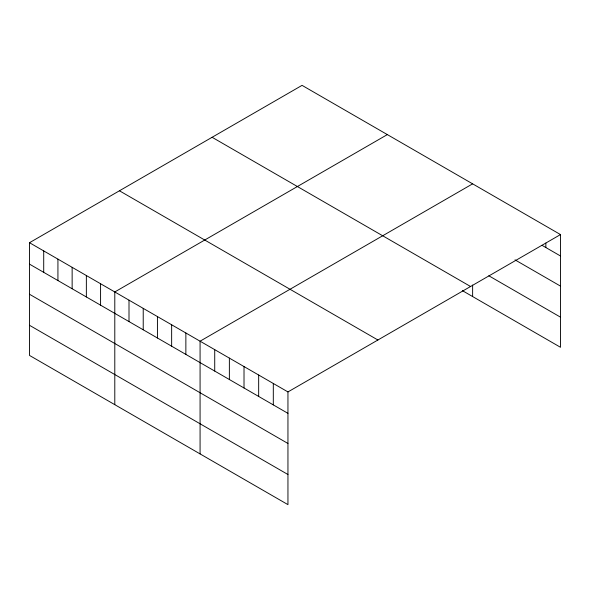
<?xml version="1.0" encoding="UTF-8"?>
<svg xmlns="http://www.w3.org/2000/svg" width="590" height="590" viewBox="0 0 590 590"><rect width="100%" height="100%" fill="white"/><g stroke="black" fill="none" stroke-linecap="round" stroke-linejoin="round"><path stroke-width="0.89" d="M29.5 242.711L287.95 391.93L287.95 504.642L29.5 355.423L29.5 242.711L302.05 85.358L560.5 234.577L560.5 347.289L462.361 290.627M387.335 134.601L114.792 291.954L114.792 404.666M472.627 183.844L200.076 341.197L200.076 453.909M287.95 391.93L560.5 234.577M542.004 245.315L560.5 255.994M515.018 259.866L560.5 286.12M488.815 275.773L560.5 317.162M212.105 137.286L470.562 286.504M119.438 190.784L377.895 340.002M29.5 264.136L287.95 413.347M29.5 294.255L287.95 443.474M29.5 325.296L287.95 474.515M545.853 243.08L545.853 247.542M472.627 285.036L472.627 296.556M273.31 383.478L273.31 404.895M258.663 375.019L258.663 396.436M244.017 366.56L244.017 387.984M229.37 358.108L229.37 379.525M214.723 349.649L214.723 371.073M185.865 332.989L185.865 354.406M171.646 324.78L171.646 346.205M157.434 316.579L157.434 337.996M143.222 308.371L143.222 329.788M129.004 300.163L129.004 321.58M100.573 283.746L100.573 305.17M86.361 275.545L86.361 296.962M72.142 267.336L72.142 288.753M57.931 259.128L57.931 280.545M43.712 250.92L43.712 272.337"/></g></svg>
